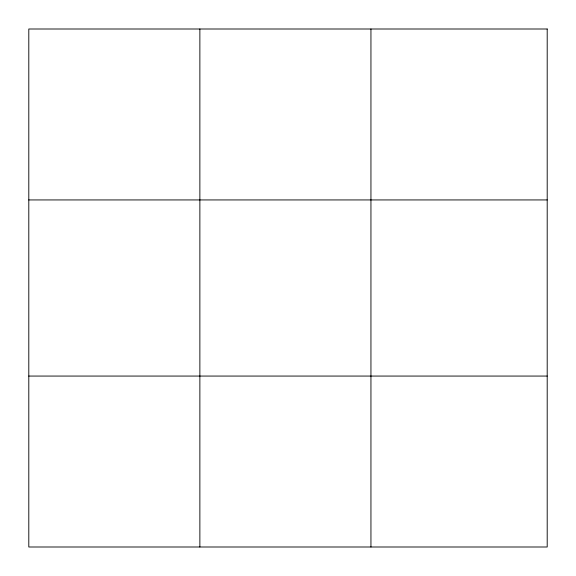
<?xml version="1.0" encoding="UTF-8"?>
<svg xmlns="http://www.w3.org/2000/svg" width="576" height="576" viewBox="0 0 576 576"><rect width="100%" height="100%" fill="white"/><g stroke="black" fill="none" stroke-linecap="round" stroke-linejoin="round"><path stroke-width="0.86" d="M199.872 546.998L199.872 29.002M370.944 546.998L370.944 29.002M28.8 199.937L547.2 199.937M28.8 376.063L547.2 376.063M547.2 29.002L547.2 546.998L28.8 546.998L28.8 29.002L547.2 29.002"/></g></svg>
